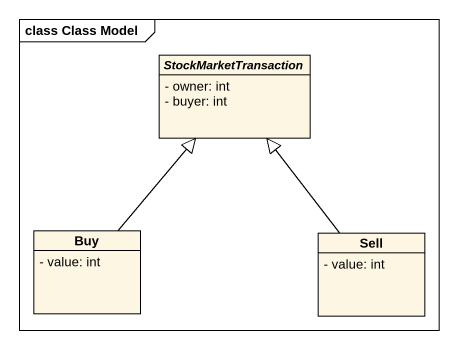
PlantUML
@startuml
mainframe class Class Model
hide circle
hide empty members
skinparam classAttributeIconSize 0
abstract class StockMarketTransaction {
  - owner: int
  - buyer: int
}
class Buy {
  - value: int
}
class Sell {
  - value: int
}
Buy -up-|> StockMarketTransaction
Sell -up-|> StockMarketTransaction
@enduml
